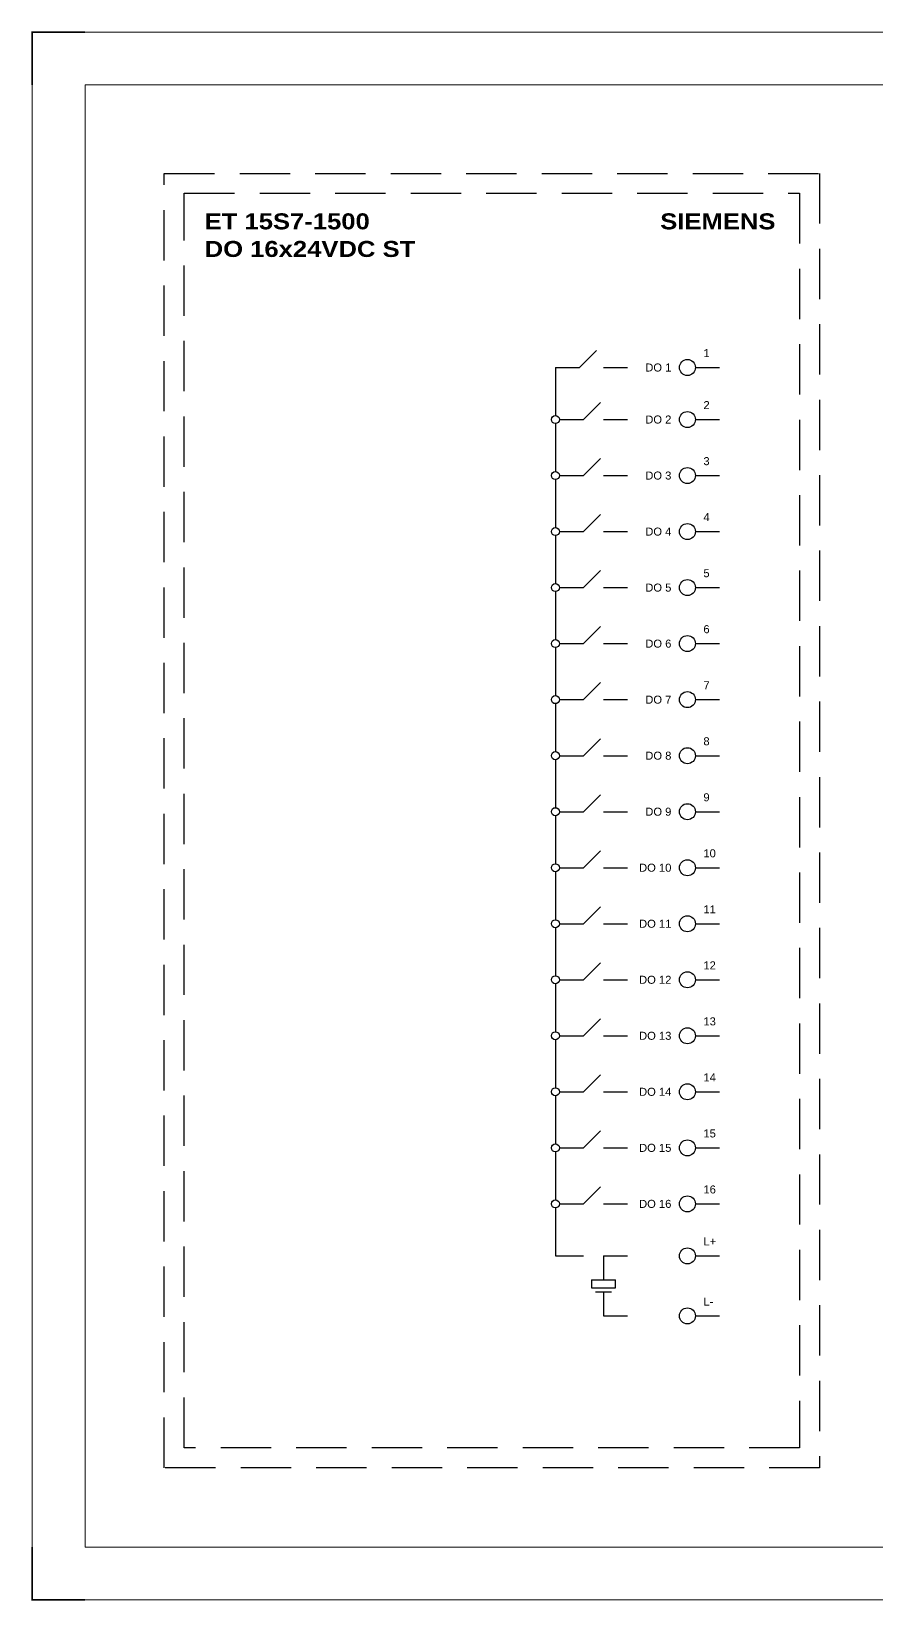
# Model space of a CAD drawing. Header units: centimetres. Extents: x 61 to 574780, y 25 to 618721.
# Drawn here: x 289868 to 343184, y 103957 to 202993 of the extents above; entities that cross this region are included whole.
import ezdxf
from ezdxf.enums import TextEntityAlignment as Align

# ---------------------------------------------------------------- set-up
doc = ezdxf.new("R2010")
doc.units = ezdxf.units.CM
doc.header["$LTSCALE"] = 25.4
doc.linetypes.add('HIDDEN', pattern=[0.375, 0.25, -0.125])
doc.layers.add('Etiket-Line-L', color=7, linetype='Continuous')
doc.layers.add('EtIket-Line-S', color=2, linetype='Continuous')
doc.styles.add('Bold', font='Arial Black.ttf', dxfattribs={"height": 25.4})
doc.styles.get("Standard").update_dxf_attribs({"font": 'Arial.ttf', "height": 25.4})

# ---------------------------------------------------------------- blocks, each defined once
blk = doc.blocks.new('x5 Out Line')
at = {"const_width": 0.3}
for points in [[(9.65, 286.71), (0, 286.71), (0, 277.06)], [(0, 9.65), (0, 0), (9.65, 0)]]:
    blk.add_lwpolyline(points, dxfattribs=at)
at = {"lineweight": 15}
blk.add_lwpolyline([(395.8, 9.65), (395.8, 277.06), (9.65, 277.06), (9.65, 9.65)], close=True, dxfattribs=at)
at = {"layer": 'EtIket-Line-S', "lineweight": 9, "ltscale": 0.5}
blk.add_lwpolyline([(0, 0), (405.45, 0), (405.45, 286.71), (0, 286.71)], close=True, dxfattribs=at)

msp = doc.modelspace()

# ---------------------------------------------------------------- linework, layer by layer
at = {"ltscale": 500}
for p, q in [((324437, 181780), (325508, 182852)), ((322922, 181780), (324437, 181780)), ((322922, 181780), (322922, 178750)), ((325952, 181780), (327468, 181780)), ((324690, 178497), (325761, 179569)), ((323174, 178497), (324690, 178497)), ((325952, 178497), (327468, 178497)), ((322922, 178244), (322922, 175214)), ((324690, 174961), (325761, 176033)), ((322922, 174709), (322922, 171678)), ((323174, 174961), (324690, 174961)), ((325952, 174961), (327468, 174961)), ((324690, 171425), (325761, 172497)), ((323174, 171425), (324690, 171425)), ((325952, 171425), (327468, 171425)), ((322922, 171173), (322922, 168142)), ((324690, 167890), (325761, 168961)), ((322922, 167637), (322922, 164606)), ((323174, 167890), (324690, 167890)), ((325952, 167890), (327468, 167890)), ((324690, 164354), (325761, 165425)), ((322922, 164101), (322922, 161071)), ((323174, 164354), (324690, 164354)), ((325952, 164354), (327468, 164354)), ((324690, 160818), (325761, 161890)), ((322922, 160566), (322922, 157535)), ((323174, 160818), (324690, 160818)), ((325952, 160818), (327468, 160818)), ((324690, 157282), (325761, 158354)), ((322922, 157030), (322922, 153999)), ((323174, 157282), (324690, 157282)), ((325952, 157282), (327468, 157282)), ((324690, 153747), (325761, 154818)), ((323174, 153747), (324690, 153747)), ((325952, 153747), (327468, 153747)), ((322922, 153494), (322922, 150463)), ((324690, 150211), (325761, 151282)), ((322922, 149958), (322922, 146928)), ((323174, 150211), (324690, 150211)), ((325952, 150211), (327468, 150211)), ((324690, 146675), (325761, 147747)), ((323174, 146675), (324690, 146675)), ((325952, 146675), (327468, 146675)), ((322922, 146422), (322922, 143392)), ((324690, 143139), (325761, 144211)), ((322922, 142887), (322922, 139856)), ((323174, 143139), (324690, 143139)), ((325952, 143139), (327468, 143139)), ((324690, 139604), (325761, 140675)), ((322922, 139351), (322922, 136320)), ((323174, 139604), (324690, 139604)), ((325952, 139604), (327468, 139604)), ((324690, 136068), (325761, 137139)), ((322922, 135815), (322922, 132785)), ((323174, 136068), (324690, 136068)), ((325952, 136068), (327468, 136068)), ((324690, 132532), (325761, 133603)), ((322922, 132279), (322922, 129249)), ((323174, 132532), (324690, 132532)), ((325952, 132532), (327468, 132532)), ((324690, 128996), (325761, 130068)), ((323174, 128996), (324690, 128996)), ((325952, 128996), (327468, 128996)), ((322922, 128744), (322922, 125713)), ((322922, 125713), (324690, 125713)), ((325952, 125713), (327468, 125713)), ((325952, 125713), (325952, 124198)), ((325195, 124198), (326710, 124198)), ((325195, 124198), (325195, 123698)), ((326710, 123698), (326710, 124198)), ((325195, 123698), (326710, 123698)), ((325447, 123440), (326457, 123440)), ((325952, 123440), (325952, 121925)), ((325952, 121925), (327468, 121925))]:
    msp.add_line(p, q, dxfattribs=at)
at = {"color": 6, "ltscale": 500}
for p, q in [((331754, 181780), (333270, 181780)), ((331754, 178497), (333270, 178497)), ((331754, 174961), (333270, 174961)), ((331754, 171425), (333270, 171425)), ((331754, 167890), (333270, 167890)), ((331754, 164354), (333270, 164354)), ((331754, 160818), (333270, 160818)), ((331754, 157282), (333270, 157282)), ((331754, 153747), (333270, 153747)), ((331754, 150211), (333270, 150211)), ((331754, 146675), (333270, 146675)), ((331754, 143139), (333270, 143139)), ((331754, 139604), (333270, 139604)), ((331754, 136068), (333270, 136068)), ((331754, 132532), (333270, 132532)), ((331754, 128996), (333270, 128996)), ((331754, 125713), (333270, 125713)), ((331754, 121925), (333270, 121925))]:
    msp.add_line(p, q, dxfattribs=at)
at = {"linetype": 'HIDDEN', "ltscale": 500}
msp.add_lwpolyline([(298251, 194034), (339584, 194034), (339584, 112340), (298251, 112340)], close=True, dxfattribs=at)
at = {"color": 6, "linetype": 'HIDDEN', "ltscale": 500}
msp.add_lwpolyline([(299514, 192772), (338321, 192772), (338321, 113603), (299514, 113603)], close=True, dxfattribs=at)
at = {"color": 6, "ltscale": 500}
for centre in [(331249, 181780), (331249, 178497), (331249, 174961), (331249, 171425), (331249, 167890), (331249, 164354), (331249, 160818), (331249, 157282), (331249, 153747), (331249, 150211), (331249, 146675), (331249, 143139), (331249, 139604), (331249, 136068), (331249, 132532), (331249, 128996), (331249, 125713), (331249, 121925)]:
    msp.add_circle(centre, 505, dxfattribs=at)
at = {"ltscale": 500}
for centre in [(322922, 178497), (322922, 174961), (322922, 171425), (322922, 167890), (322922, 164354), (322922, 160818), (322922, 157282), (322922, 153747), (322922, 150211), (322922, 146675), (322922, 143139), (322922, 139604), (322922, 136068), (322922, 132532), (322922, 128996)]:
    msp.add_circle(centre, 253, dxfattribs=at)

# ---------------------------------------------------------------- block references
at = {"layer": 'Etiket-Line-L', "lineweight": 0, "xscale": 345.057685819875, "yscale": 345.057685819875, "zscale": 345.057685819875}
msp.add_blockref('x5 Out Line', (289920, 104009), dxfattribs=at)

# ---------------------------------------------------------------- texts
at = {"ltscale": 500, "style": 'Bold'}
for s, p in [('ET 15S7-1500', (300797, 191509)), ('DO 16x24VDC ST', (300797, 189767))]:
    msp.add_text(s, height=1010.22, dxfattribs=at).set_placement(p, align=Align.TOP_LEFT)
msp.add_text('SIEMENS', height=1010.2, dxfattribs=at).set_placement((336805, 191509), align=Align.TOP_RIGHT)
at = {"ltscale": 500}
for s, height, p in [('1', 505, (332259, 182285)), ('2', 505, (332259, 179002)), ('3', 505, (332259, 175466)), ('4', 505, (332259, 171931)), ('5', 505, (332259, 168395)), ('6', 505, (332259, 164859)), ('7', 505, (332259, 161323)), ('8', 505, (332259, 157787)), ('9', 505, (332259, 154252)), ('10', 505.1, (332259, 150716)), ('11', 505.1, (332259, 147180)), ('12', 505.1, (332259, 143644)), ('13', 505.1, (332259, 140109)), ('14', 505.1, (332259, 136573)), ('15', 505.1, (332259, 133037)), ('16', 505.1, (332259, 129501)), ('L+', 505.1, (332259, 126218)), ('L-', 505.1, (332259, 122430))]:
    msp.add_text(s, height=height, dxfattribs=at).set_placement(p, align=Align.BOTTOM_LEFT)
for s, p in [('DO 1', (330239, 181780)), ('DO 2', (330239, 178497)), ('DO 3', (330239, 174961)), ('DO 4', (330239, 171425)), ('DO 5', (330239, 167890)), ('DO 6', (330239, 164354)), ('DO 7', (330239, 160818)), ('DO 8', (330239, 157282)), ('DO 9', (330239, 153747)), ('DO 10', (330239, 150211)), ('DO 11', (330239, 146675)), ('DO 12', (330239, 143139)), ('DO 13', (330239, 139604)), ('DO 14', (330239, 136068)), ('DO 15', (330239, 132532)), ('DO 16', (330239, 128996))]:
    msp.add_text(s, height=505.1, dxfattribs=at).set_placement(p, align=Align.MIDDLE_RIGHT)

doc.saveas('drawing.dxf')
